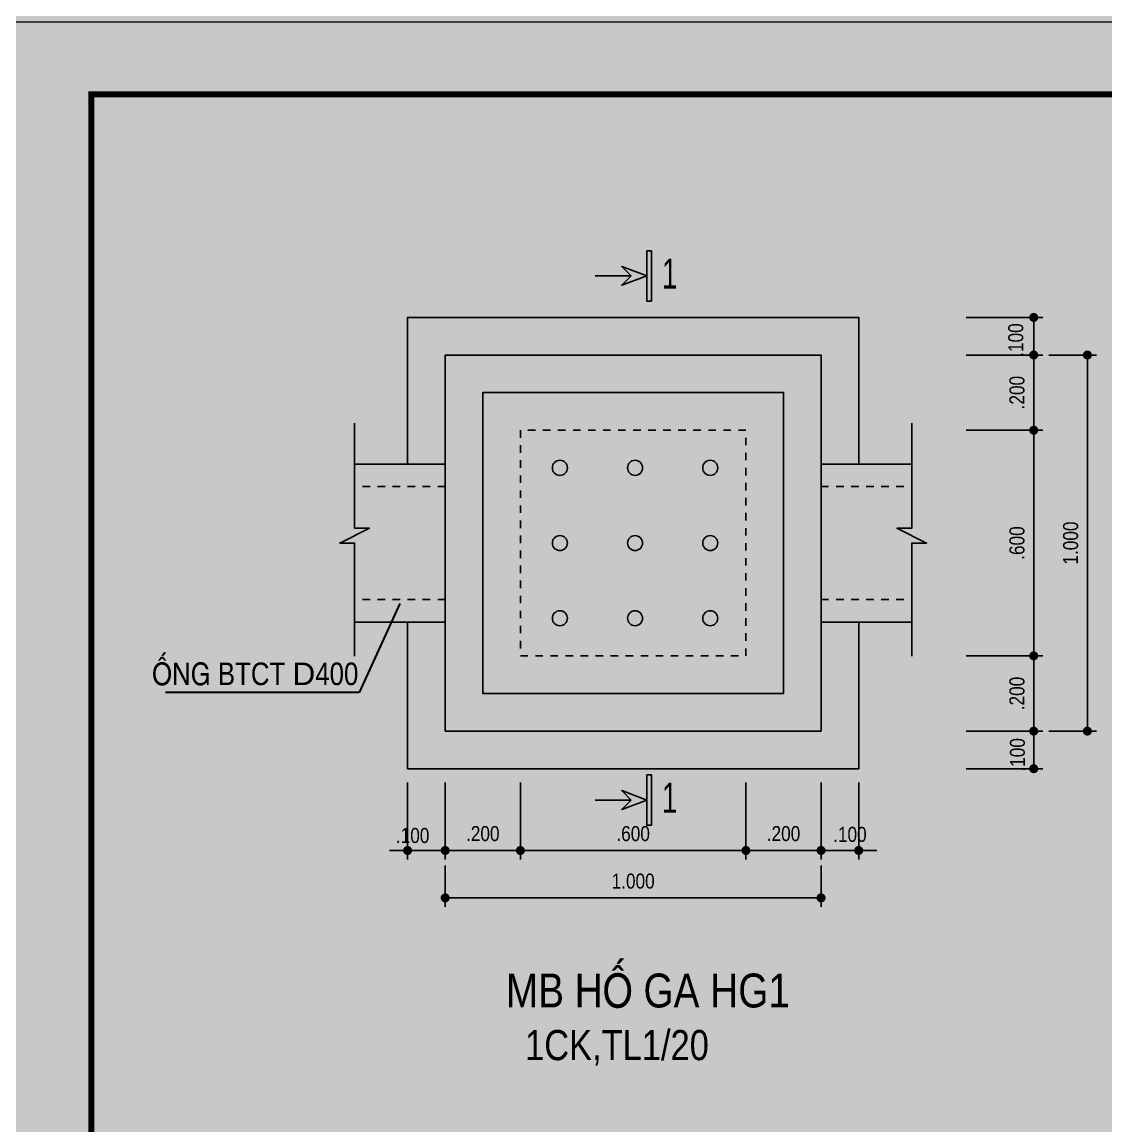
# Model space of a CAD drawing. Header units: millimetres. Extents: x -341 to 79, y 65 to 137.
# Drawn here: x -214.34 to -199.92, y 79.65 to 94.32 of the extents above; entities that cross this region are included whole.
import ezdxf

# ---------------------------------------------------------------- set-up
doc = ezdxf.new("R2010")
doc.units = ezdxf.units.MM
doc.header["$LTSCALE"] = 0.3
doc.header["$MEASUREMENT"] = 0
doc.linetypes.add('DASHED2', pattern=[0.375, 0.25, -0.125])
doc.layers.get('0').update_dxf_attribs({"linetype": 'CONTINUOUS', "lineweight": 13})
doc.layers.get('DEFPOINTS').update_dxf_attribs({"linetype": 'CONTINUOUS', "lineweight": 13})
for name, color, linetype in [('GIUONG44', 44, 'CONTINUOUS'), ('HACTH', 8, 'CONTINUOUS'), ('LAM', 30, 'CONTINUOUS'), ('LAYER 1', 1, 'CONTINUOUS'), ('LAYER1', 1, 'CONTINUOUS'), ('LAYER7', 7, 'CONTINUOUS'), ('LAYER8', 8, 'CONTINUOUS'), ('THEP-H', 1, 'CONTINUOUS')]:
    doc.layers.add(name, color=color, linetype=linetype)
doc.layers.add('KICH THUOC', color=1, linetype='CONTINUOUS', lineweight=9)
doc.layers.add('THOATNUOC', color=4, linetype='CONTINUOUS', lineweight=35)
doc.styles.add('HELVE-KT', font='VHELVCN.TTF')
doc.styles.add('NHIEN', font='VHELVCN.TTF', dxfattribs={"height": 0.2})
doc.styles.add('VNI-HELVE', font='VHELVCN.TTF', dxfattribs={"height": 0.2})
doc.styles.add('VNIHC2', font='VHELVCN.TTF', dxfattribs={"width": 0.8})
doc.dimstyles.new('1-20', dxfattribs={"dimtxt": 0.2, "dimasz": 0.12, "dimexe": 0.12, "dimexo": 0.2, "dimgap": 0.12, "dimtad": 1, "dimdec": 3, "dimlfac": 0.2, "dimzin": 4, "dimdsep": 46, "dimtxsty": 'HELVE-KT', "dimblk1": 'DOT', "dimblk2": 'DOT', "dimsah": 1, "dimcen": -0.18, "dimadec": 3, "dimazin": 0, "dimtfac": 1, "dimtdec": 3, "dimtmove": 2, "dimatfit": 3, "dimldrblk": 'DOT', "dimfxl": 0, "dimtolj": 1, "dimtzin": 4, "dimarcsym": 0})
doc.dimstyles.new('TL1-200', dxfattribs={"dimtxt": 200, "dimasz": 150, "dimexe": 200, "dimexo": 200, "dimgap": 100, "dimtad": 1, "dimtoh": 1, "dimdec": 0, "dimlfac": 2, "dimzin": 0, "dimdsep": 46, "dimtxsty": 'VNI-HELVE', "dimblk": 'ARCHTICK', "dimcen": 100, "dimdle": 200, "dimclrd": 8, "dimclre": 8, "dimclrt": 7, "dimadec": 0, "dimazin": 0, "dimtfac": 1, "dimtdec": 0, "dimtofl": 0, "dimtmove": 0, "dimatfit": 3, "dimldrblk": 'ARCHTICK', "dimfxl": 0, "dimtolj": 1, "dimtzin": 0, "dimlwd": -1, "dimlwe": -1, "dimarcsym": 0})

# ---------------------------------------------------------------- blocks, each defined once
blk = doc.blocks.new('_ArchTick')
at = {"layer": 'KICH THUOC', "color": 0, "const_width": 0.15}
blk.add_lwpolyline([(-0.5, -0.5), (0.5, 0.5)], dxfattribs=at)
blk = doc.blocks.new('_DOT')
at = {"color": 0, "linetype": 'ByBlock'}
blk.add_line((-0.5, 0), (-1, 0), dxfattribs=at)
at = {"color": 0, "linetype": 'ByBlock', "const_width": 0.5}
blk.add_lwpolyline([(-0.25, 0, 1), (0.25, 0, 1)], format="xyb", close=True, dxfattribs=at)
blk = doc.blocks.new('*D122')
at = {"layer": 'DEFPOINTS', "color": 0, "linetype": 'Continuous', "lineweight": -2, "ltscale": 0.08}
for p in [(-201.979, 84.897), (-200.88, 84.897), (-201.979, 84.397)]:
    blk.add_point(p, dxfattribs=at)
at = {"layer": 'LAYER 1', "color": 0, "linetype": 'Continuous', "lineweight": -2, "ltscale": 0.08}
for p, q in [((-201.779, 84.897), (-200.76, 84.897)), ((-200.88, 84.517), (-200.88, 84.777)), ((-201.779, 84.397), (-200.76, 84.397))]:
    blk.add_line(p, q, dxfattribs=at)
at = {"layer": 'LAYER 1', "color": 0, "linetype": 'Continuous', "lineweight": -2, "ltscale": 0.08, "xscale": 0.12, "yscale": 0.12, "zscale": 0.12}
for p, rotation in [((-200.88, 84.897), 90), ((-200.88, 84.397), 270)]:
    blk.add_blockref('_DOT', p, dxfattribs=dict(at, rotation=rotation))
at = {"layer": 'LAYER 1', "color": 0, "linetype": 'Continuous', "ltscale": 0.08, "insert": (-201.096, 84.581), "char_height": 0.2, "attachment_point": 5, "rotation": 90, "style": 'HELVE-KT'}
blk.add_mtext('\\A1;.100', dxfattribs=at)
blk = doc.blocks.new('*D123')
at = {"layer": 'DEFPOINTS', "color": 0, "linetype": 'Continuous', "lineweight": -2, "ltscale": 0.08}
for p in [(-201.979, 85.897), (-200.88, 85.897), (-201.979, 84.897)]:
    blk.add_point(p, dxfattribs=at)
at = {"layer": 'LAYER 1', "color": 0, "linetype": 'Continuous', "lineweight": -2, "ltscale": 0.08}
for p, q in [((-201.779, 85.897), (-200.76, 85.897)), ((-200.88, 85.017), (-200.88, 85.777)), ((-201.779, 84.897), (-200.76, 84.897))]:
    blk.add_line(p, q, dxfattribs=at)
at = {"layer": 'LAYER 1', "color": 0, "linetype": 'Continuous', "lineweight": -2, "ltscale": 0.08, "xscale": 0.12, "yscale": 0.12, "zscale": 0.12}
for p, rotation in [((-200.88, 85.897), 90), ((-200.88, 84.897), 270)]:
    blk.add_blockref('_DOT', p, dxfattribs=dict(at, rotation=rotation))
at = {"layer": 'LAYER 1', "color": 0, "linetype": 'Continuous', "ltscale": 0.08, "insert": (-201.102, 85.397), "char_height": 0.2, "attachment_point": 5, "rotation": 90, "style": 'HELVE-KT'}
blk.add_mtext('\\A1;.200', dxfattribs=at)
blk = doc.blocks.new('*D124')
at = {"layer": 'DEFPOINTS', "color": 0, "linetype": 'Continuous', "lineweight": -2, "ltscale": 0.08}
for p in [(-201.979, 88.897), (-200.88, 88.897), (-201.979, 85.897)]:
    blk.add_point(p, dxfattribs=at)
at = {"layer": 'LAYER 1', "color": 0, "linetype": 'Continuous', "lineweight": -2, "ltscale": 0.08}
for p, q in [((-201.779, 88.897), (-200.76, 88.897)), ((-200.88, 86.017), (-200.88, 88.777)), ((-201.779, 85.897), (-200.76, 85.897))]:
    blk.add_line(p, q, dxfattribs=at)
at = {"layer": 'LAYER 1', "color": 0, "linetype": 'Continuous', "lineweight": -2, "ltscale": 0.08, "xscale": 0.12, "yscale": 0.12, "zscale": 0.12}
for p, rotation in [((-200.88, 88.897), 90), ((-200.88, 85.897), 270)]:
    blk.add_blockref('_DOT', p, dxfattribs=dict(at, rotation=rotation))
at = {"layer": 'LAYER 1', "color": 0, "linetype": 'Continuous', "ltscale": 0.08, "insert": (-201.102, 87.397), "char_height": 0.2, "attachment_point": 5, "rotation": 90, "style": 'HELVE-KT'}
blk.add_mtext('\\A1;.600', dxfattribs=at)
blk = doc.blocks.new('*D125')
at = {"layer": 'DEFPOINTS', "color": 0, "linetype": 'Continuous', "lineweight": -2, "ltscale": 0.08}
for p in [(-201.979, 89.897), (-200.88, 89.897), (-201.979, 88.897)]:
    blk.add_point(p, dxfattribs=at)
at = {"layer": 'LAYER 1', "color": 0, "linetype": 'Continuous', "lineweight": -2, "ltscale": 0.08}
for p, q in [((-201.779, 89.897), (-200.76, 89.897)), ((-200.88, 89.017), (-200.88, 89.777)), ((-201.779, 88.897), (-200.76, 88.897))]:
    blk.add_line(p, q, dxfattribs=at)
at = {"layer": 'LAYER 1', "color": 0, "linetype": 'Continuous', "lineweight": -2, "ltscale": 0.08, "xscale": 0.12, "yscale": 0.12, "zscale": 0.12}
for p, rotation in [((-200.88, 89.897), 90), ((-200.88, 88.897), 270)]:
    blk.add_blockref('_DOT', p, dxfattribs=dict(at, rotation=rotation))
at = {"layer": 'LAYER 1', "color": 0, "linetype": 'Continuous', "ltscale": 0.08, "insert": (-201.102, 89.397), "char_height": 0.2, "attachment_point": 5, "rotation": 90, "style": 'HELVE-KT'}
blk.add_mtext('\\A1;.200', dxfattribs=at)
blk = doc.blocks.new('*D126')
at = {"layer": 'DEFPOINTS', "color": 0, "linetype": 'Continuous', "lineweight": -2, "ltscale": 0.08}
for p in [(-201.979, 90.397), (-200.88, 90.397), (-201.979, 89.897)]:
    blk.add_point(p, dxfattribs=at)
at = {"layer": 'LAYER 1', "color": 0, "linetype": 'Continuous', "lineweight": -2, "ltscale": 0.08}
for p, q in [((-201.779, 90.397), (-200.76, 90.397)), ((-200.88, 90.017), (-200.88, 90.277)), ((-201.779, 89.897), (-200.76, 89.897))]:
    blk.add_line(p, q, dxfattribs=at)
at = {"layer": 'LAYER 1', "color": 0, "linetype": 'Continuous', "lineweight": -2, "ltscale": 0.08, "xscale": 0.12, "yscale": 0.12, "zscale": 0.12}
for p, rotation in [((-200.88, 90.397), 90), ((-200.88, 89.897), 270)]:
    blk.add_blockref('_DOT', p, dxfattribs=dict(at, rotation=rotation))
at = {"layer": 'LAYER 1', "color": 0, "linetype": 'Continuous', "ltscale": 0.08, "insert": (-201.118, 90.096), "char_height": 0.2, "attachment_point": 5, "rotation": 90, "style": 'HELVE-KT'}
blk.add_mtext('\\A1;.100', dxfattribs=at)
blk = doc.blocks.new('*D127')
at = {"layer": 'DEFPOINTS', "color": 0, "linetype": 'Continuous', "lineweight": -2, "ltscale": 0.08}
for p in [(-200.88, 89.897), (-200.166, 89.897), (-200.88, 84.897)]:
    blk.add_point(p, dxfattribs=at)
at = {"layer": 'LAYER 1', "color": 0, "linetype": 'Continuous', "lineweight": -2, "ltscale": 0.08}
for p, q in [((-200.68, 89.897), (-200.046, 89.897)), ((-200.166, 85.017), (-200.166, 89.777)), ((-200.68, 84.897), (-200.046, 84.897))]:
    blk.add_line(p, q, dxfattribs=at)
at = {"layer": 'LAYER 1', "color": 0, "linetype": 'Continuous', "lineweight": -2, "ltscale": 0.08, "xscale": 0.12, "yscale": 0.12, "zscale": 0.12}
for p, rotation in [((-200.166, 89.897), 90), ((-200.166, 84.897), 270)]:
    blk.add_blockref('_DOT', p, dxfattribs=dict(at, rotation=rotation))
at = {"layer": 'LAYER 1', "color": 0, "linetype": 'Continuous', "ltscale": 0.08, "insert": (-200.388, 87.397), "char_height": 0.2, "attachment_point": 5, "rotation": 90, "style": 'HELVE-KT'}
blk.add_mtext('\\A1;1.000', dxfattribs=at)
blk = doc.blocks.new('*D143')
at = {"layer": 'DEFPOINTS', "color": 0, "linetype": 'Continuous', "lineweight": -2, "ltscale": 0.08}
for p in [(-203.708, 84.412), (-203.208, 84.412), (-203.708, 83.31)]:
    blk.add_point(p, dxfattribs=at)
at = {"layer": 'LAYER 1', "color": 0, "linetype": 'Continuous', "lineweight": -2, "ltscale": 0.08}
for p, q in [((-203.708, 84.212), (-203.708, 83.19)), ((-203.208, 84.212), (-203.208, 83.19)), ((-203.828, 83.31), (-203.948, 83.31)), ((-203.208, 83.31), (-203.708, 83.31)), ((-203.088, 83.31), (-202.968, 83.31))]:
    blk.add_line(p, q, dxfattribs=at)
at = {"layer": 'LAYER 1', "color": 0, "linetype": 'Continuous', "lineweight": -2, "ltscale": 0.08, "xscale": 0.12, "yscale": 0.12, "zscale": 0.12}
blk.add_blockref('_DOT', (-203.708, 83.31), dxfattribs=at)
at = {"layer": 'LAYER 1', "color": 0, "linetype": 'Continuous', "lineweight": -2, "ltscale": 0.08, "xscale": 0.12, "yscale": 0.12, "zscale": 0.12, "rotation": 180}
blk.add_blockref('_DOT', (-203.208, 83.31), dxfattribs=at)
at = {"layer": 'LAYER 1', "color": 0, "linetype": 'Continuous', "ltscale": 0.08, "insert": (-203.325, 83.523), "char_height": 0.2, "attachment_point": 5, "style": 'HELVE-KT'}
blk.add_mtext('\\A1;.100', dxfattribs=at)
blk = doc.blocks.new('*D144')
at = {"layer": 'DEFPOINTS', "color": 0, "linetype": 'Continuous', "lineweight": -2, "ltscale": 0.08}
for p in [(-204.708, 84.412), (-203.708, 84.412), (-204.708, 83.31)]:
    blk.add_point(p, dxfattribs=at)
at = {"layer": 'LAYER 1', "color": 0, "linetype": 'Continuous', "lineweight": -2, "ltscale": 0.08}
for p, q in [((-204.708, 84.212), (-204.708, 83.19)), ((-203.708, 84.212), (-203.708, 83.19)), ((-203.828, 83.31), (-204.588, 83.31))]:
    blk.add_line(p, q, dxfattribs=at)
at = {"layer": 'LAYER 1', "color": 0, "linetype": 'Continuous', "lineweight": -2, "ltscale": 0.08, "xscale": 0.12, "yscale": 0.12, "zscale": 0.12, "rotation": 180}
blk.add_blockref('_DOT', (-204.708, 83.31), dxfattribs=at)
at = {"layer": 'LAYER 1', "color": 0, "linetype": 'Continuous', "lineweight": -2, "ltscale": 0.08, "xscale": 0.12, "yscale": 0.12, "zscale": 0.12}
blk.add_blockref('_DOT', (-203.708, 83.31), dxfattribs=at)
at = {"layer": 'LAYER 1', "color": 0, "linetype": 'Continuous', "ltscale": 0.08, "insert": (-204.208, 83.533), "char_height": 0.2, "attachment_point": 5, "style": 'HELVE-KT'}
blk.add_mtext('\\A1;.200', dxfattribs=at)
blk = doc.blocks.new('*D145')
at = {"layer": 'DEFPOINTS', "color": 0, "linetype": 'Continuous', "lineweight": -2, "ltscale": 0.08}
for p in [(-207.708, 84.412), (-204.708, 84.412), (-207.708, 83.31)]:
    blk.add_point(p, dxfattribs=at)
at = {"layer": 'LAYER 1', "color": 0, "linetype": 'Continuous', "lineweight": -2, "ltscale": 0.08}
for p, q in [((-207.708, 84.212), (-207.708, 83.19)), ((-204.708, 84.212), (-204.708, 83.19)), ((-204.828, 83.31), (-207.588, 83.31))]:
    blk.add_line(p, q, dxfattribs=at)
at = {"layer": 'LAYER 1', "color": 0, "linetype": 'Continuous', "lineweight": -2, "ltscale": 0.08, "xscale": 0.12, "yscale": 0.12, "zscale": 0.12, "rotation": 180}
blk.add_blockref('_DOT', (-207.708, 83.31), dxfattribs=at)
at = {"layer": 'LAYER 1', "color": 0, "linetype": 'Continuous', "lineweight": -2, "ltscale": 0.08, "xscale": 0.12, "yscale": 0.12, "zscale": 0.12}
blk.add_blockref('_DOT', (-204.708, 83.31), dxfattribs=at)
at = {"layer": 'LAYER 1', "color": 0, "linetype": 'Continuous', "ltscale": 0.08, "insert": (-206.208, 83.533), "char_height": 0.2, "attachment_point": 5, "style": 'HELVE-KT'}
blk.add_mtext('\\A1;.600', dxfattribs=at)
blk = doc.blocks.new('*D146')
at = {"layer": 'DEFPOINTS', "color": 0, "linetype": 'Continuous', "lineweight": -2, "ltscale": 0.08}
for p in [(-208.708, 84.412), (-207.708, 84.412), (-208.708, 83.31)]:
    blk.add_point(p, dxfattribs=at)
at = {"layer": 'LAYER 1', "color": 0, "linetype": 'Continuous', "lineweight": -2, "ltscale": 0.08}
for p, q in [((-208.708, 84.212), (-208.708, 83.19)), ((-207.708, 84.212), (-207.708, 83.19)), ((-207.828, 83.31), (-208.588, 83.31))]:
    blk.add_line(p, q, dxfattribs=at)
at = {"layer": 'LAYER 1', "color": 0, "linetype": 'Continuous', "lineweight": -2, "ltscale": 0.08, "xscale": 0.12, "yscale": 0.12, "zscale": 0.12, "rotation": 180}
blk.add_blockref('_DOT', (-208.708, 83.31), dxfattribs=at)
at = {"layer": 'LAYER 1', "color": 0, "linetype": 'Continuous', "lineweight": -2, "ltscale": 0.08, "xscale": 0.12, "yscale": 0.12, "zscale": 0.12}
blk.add_blockref('_DOT', (-207.708, 83.31), dxfattribs=at)
at = {"layer": 'LAYER 1', "color": 0, "linetype": 'Continuous', "ltscale": 0.08, "insert": (-208.208, 83.533), "char_height": 0.2, "attachment_point": 5, "style": 'HELVE-KT'}
blk.add_mtext('\\A1;.200', dxfattribs=at)
blk = doc.blocks.new('*D147')
at = {"layer": 'DEFPOINTS', "color": 0, "linetype": 'Continuous', "lineweight": -2, "ltscale": 0.08}
for p in [(-209.208, 84.412), (-208.708, 84.412), (-209.208, 83.31)]:
    blk.add_point(p, dxfattribs=at)
at = {"layer": 'LAYER 1', "color": 0, "linetype": 'Continuous', "lineweight": -2, "ltscale": 0.08}
for p, q in [((-209.208, 84.212), (-209.208, 83.19)), ((-208.708, 84.212), (-208.708, 83.19)), ((-209.328, 83.31), (-209.448, 83.31)), ((-208.708, 83.31), (-209.208, 83.31)), ((-208.588, 83.31), (-208.468, 83.31))]:
    blk.add_line(p, q, dxfattribs=at)
at = {"layer": 'LAYER 1', "color": 0, "linetype": 'Continuous', "lineweight": -2, "ltscale": 0.08, "xscale": 0.12, "yscale": 0.12, "zscale": 0.12}
blk.add_blockref('_DOT', (-209.208, 83.31), dxfattribs=at)
at = {"layer": 'LAYER 1', "color": 0, "linetype": 'Continuous', "lineweight": -2, "ltscale": 0.08, "xscale": 0.12, "yscale": 0.12, "zscale": 0.12, "rotation": 180}
blk.add_blockref('_DOT', (-208.708, 83.31), dxfattribs=at)
at = {"layer": 'LAYER 1', "color": 0, "linetype": 'Continuous', "ltscale": 0.08, "insert": (-209.141, 83.508), "char_height": 0.2, "attachment_point": 5, "style": 'HELVE-KT'}
blk.add_mtext('\\A1;.100', dxfattribs=at)
blk = doc.blocks.new('*D148')
at = {"layer": 'DEFPOINTS', "color": 0, "linetype": 'Continuous', "lineweight": -2, "ltscale": 0.08}
for p in [(-208.708, 83.31), (-203.708, 83.31), (-208.708, 82.68)]:
    blk.add_point(p, dxfattribs=at)
at = {"layer": 'LAYER 1', "color": 0, "linetype": 'Continuous', "lineweight": -2, "ltscale": 0.08}
for p, q in [((-208.708, 83.11), (-208.708, 82.56)), ((-203.708, 83.11), (-203.708, 82.56)), ((-203.828, 82.68), (-208.588, 82.68))]:
    blk.add_line(p, q, dxfattribs=at)
at = {"layer": 'LAYER 1', "color": 0, "linetype": 'Continuous', "lineweight": -2, "ltscale": 0.08, "xscale": 0.12, "yscale": 0.12, "zscale": 0.12, "rotation": 180}
blk.add_blockref('_DOT', (-208.708, 82.68), dxfattribs=at)
at = {"layer": 'LAYER 1', "color": 0, "linetype": 'Continuous', "lineweight": -2, "ltscale": 0.08, "xscale": 0.12, "yscale": 0.12, "zscale": 0.12}
blk.add_blockref('_DOT', (-203.708, 82.68), dxfattribs=at)
at = {"layer": 'LAYER 1', "color": 0, "linetype": 'Continuous', "ltscale": 0.08, "insert": (-206.208, 82.902), "char_height": 0.2, "attachment_point": 5, "style": 'HELVE-KT'}
blk.add_mtext('\\A1;1.000', dxfattribs=at)

msp = doc.modelspace()

# ---------------------------------------------------------------- hatches: boundary and pattern name
at = {"layer": 'LAYER7', "linetype": 'Continuous', "ltscale": 0.08}
for points in [[(-206.027, 90.9488), (-206.3597, 91.0731), (-206.2333, 90.9488), (-206.3597, 90.8246)], [(-206.027, 83.981), (-206.3597, 84.1053), (-206.2333, 83.981), (-206.3597, 83.8568)]]:
    msp.add_hatch(color=256, dxfattribs=at).paths.add_polyline_path(points)

# ---------------------------------------------------------------- linework, layer by layer
at = {"layer": 'DEFPOINTS', "linetype": 'Continuous', "ltscale": 0.08}
msp.add_lwpolyline([(-215.2157, 64.6235), (-173.2157, 64.6235), (-173.2157, 94.3235), (-215.2157, 94.3235)], close=True, dxfattribs=at)
at = {"layer": 'GIUONG44', "linetype": 'Continuous', "ltscale": 0.08}
for points in [[(-203.2075, 88.4473), (-203.2075, 90.3973), (-209.2075, 90.3973), (-209.2075, 88.4473)], [(-209.9126, 88.9911), (-209.9126, 87.5944), (-209.7149, 87.5944), (-210.1103, 87.3967), (-209.9126, 87.3967), (-209.9126, 85.8913)], [(-202.5024, 88.9911), (-202.5024, 87.5944), (-202.7001, 87.5944), (-202.3048, 87.3967), (-202.5024, 87.3967), (-202.5024, 85.8913)], [(-203.2075, 86.3473), (-203.2075, 84.3973), (-209.2075, 84.3973), (-209.2075, 86.3473)]]:
    msp.add_lwpolyline(points, dxfattribs=at)
at = {"layer": 'HACTH', "linetype": 'DASHED2', "ltscale": 0.2}
msp.add_lwpolyline([(-207.7075, 85.8973), (-204.7075, 85.8973), (-204.7075, 88.8973), (-207.7075, 88.8973)], close=True, dxfattribs=at)
at = {"layer": 'HACTH', "ltscale": 0.05}
for points in [[(-208.7075, 88.4473), (-209.9126, 88.4473)], [(-203.7075, 88.4473), (-202.5024, 88.4473)], [(-208.7075, 86.3473), (-209.9126, 86.3473)], [(-203.7075, 86.3473), (-202.5024, 86.3473)]]:
    msp.add_lwpolyline(points, dxfattribs=at)
at = {"layer": 'HACTH', "linetype": 'DASHED2', "ltscale": 0.2}
for points in [[(-208.7075, 88.1473), (-209.9126, 88.1473)], [(-203.7075, 88.1473), (-202.5024, 88.1473)], [(-208.7075, 86.6473), (-209.9126, 86.6473)], [(-203.7075, 86.6473), (-202.5024, 86.6473)]]:
    msp.add_lwpolyline(points, dxfattribs=at)
at = {"layer": 'LAM', "linetype": 'Continuous', "ltscale": 0.08}
msp.add_lwpolyline([(-207.7075, 84.8973), (-203.7075, 84.8973), (-203.7075, 89.8973), (-208.7075, 89.8973), (-208.7075, 84.8973), (-207.7075, 84.8973)], dxfattribs=at)
msp.add_lwpolyline([(-207.2075, 85.3973), (-204.2075, 85.3973), (-204.2075, 89.3973), (-208.2075, 89.3973), (-208.2075, 85.3973)], close=True, dxfattribs=at)
at = {"layer": 'LAYER7', "linetype": 'Continuous', "const_width": 0.08}
msp.add_lwpolyline([(-174.2157, 93.3609), (-213.4157, 93.3609), (-213.4157, 65.586), (-174.2157, 65.586)], close=True, dxfattribs=at)
at = {"layer": 'LAYER8', "linetype": 'Continuous', "ltscale": 0.08}
for points in [[(-206.027, 90.9488), (-206.3597, 91.0731), (-206.2333, 90.9488)], [(-206.2333, 90.9488), (-206.7118, 90.9488)], [(-206.027, 90.9488), (-206.3597, 90.8246), (-206.2333, 90.9488)], [(-206.027, 83.981), (-206.3597, 84.1053), (-206.2333, 83.981)], [(-206.2333, 83.981), (-206.7118, 83.981)], [(-206.027, 83.981), (-206.3597, 83.8568), (-206.2333, 83.981)]]:
    msp.add_lwpolyline(points, dxfattribs=at)
for centre in [(-207.1824, 88.3973), (-206.1824, 88.3973), (-205.1824, 88.3973), (-207.1824, 87.3973), (-206.1824, 87.3973), (-205.1824, 87.3973), (-207.1824, 86.3973), (-206.1824, 86.3973), (-205.1824, 86.3973)]:
    msp.add_circle(centre, 0.1, dxfattribs=at)
at = {"layer": 'THEP-H', "linetype": 'Continuous', "ltscale": 0.08}
for points in [[(-206.027, 91.2836), (-206.027, 90.6141), (-205.9647, 90.6141), (-205.9647, 91.2836)], [(-206.027, 84.3158), (-206.027, 83.6463), (-205.9647, 83.6463), (-205.9647, 84.3158)]]:
    msp.add_lwpolyline(points, close=True, dxfattribs=at)
for points in [[(-206.027, 91.2836), (-205.9647, 91.2836), (-206.027, 90.6141), (-205.9647, 90.6141)], [(-206.027, 84.3158), (-205.9647, 84.3158), (-206.027, 83.6463), (-205.9647, 83.6463)]]:
    msp.add_solid(points, dxfattribs=at)

# ---------------------------------------------------------------- texts
at = {"layer": 'LAYER1', "ltscale": 200, "insert": (-212.607, 85.8086), "char_height": 0.3, "width": 3.121902, "attachment_point": 1, "style": 'NHIEN'}
msp.add_mtext('OÁNG BTCT {\\fVNI-Helve|b0|i0|c0|p2;D}400', dxfattribs=at)
at = {"layer": 'LAYER1', "linetype": 'Continuous', "ltscale": 0.08, "insert": (-207.9006, 81.6731), "char_height": 0.6, "width": 7.57073, "attachment_point": 1, "style": 'VNIHC2'}
msp.add_mtext('{\\H0.75x;\\W1;MB HOÁ GA HG1\\H0.8889x;   \\P  1CK,TL1/20}', dxfattribs=at)
at = {"layer": 'THEP-H', "linetype": 'Continuous', "ltscale": 0.08, "char_height": 0.4, "width": 8.342857, "attachment_point": 1, "style": 'VNIHC2'}
for insert in [(-205.8244, 91.1784), (-205.8244, 84.2106)]:
    msp.add_mtext('1', dxfattribs=dict(at, insert=insert))

# ---------------------------------------------------------------- dimensions: what is measured, and where the dimension line sits
at = {"layer": 'LAYER 1', "linetype": 'Continuous', "ltscale": 0.08}
for base, p1, p2, angle, picture, middle in [((-200.8804, 90.3973), (-201.9786, 89.8973), (-201.9786, 90.3973), 90, '*D126', (-201.118, 90.0959)), ((-200.8804, 84.8973), (-201.9786, 84.3973), (-201.9786, 84.8973), 90, '*D122', (-201.0959, 84.5812)), ((-209.2075, 83.3104), (-208.7075, 84.4122), (-209.2075, 84.4122), 180, '*D147', (-209.1406, 83.5078)), ((-203.7075, 83.3104), (-203.2075, 84.4122), (-203.7075, 84.4122), 180, '*D143', (-203.3254, 83.5235))]:
    dim = msp.add_linear_dim(base=base, p1=p1, p2=p2, angle=angle, dimstyle='1-20', dxfattribs=at)
    dim.commit()
    dim.dimension.update_dxf_attribs({"geometry": picture, "text_midpoint": middle, "dimtype": 160})
for base, p1, p2, angle, picture, middle in [((-200.8804, 89.8973), (-201.9786, 88.8973), (-201.9786, 89.8973), 90, '*D125', (-201.1025, 89.3973)), ((-200.1663, 89.8973), (-200.8804, 84.8973), (-200.8804, 89.8973), 90, '*D127', (-200.3885, 87.3973)), ((-200.8804, 88.8973), (-201.9786, 85.8973), (-201.9786, 88.8973), 90, '*D124', (-201.1025, 87.3973)), ((-200.8804, 85.8973), (-201.9786, 84.8973), (-201.9786, 85.8973), 90, '*D123', (-201.1025, 85.3973)), ((-208.7075, 83.3104), (-207.7075, 84.4122), (-208.7075, 84.4122), 180, '*D146', (-208.2075, 83.5326)), ((-207.7075, 83.3104), (-204.7075, 84.4122), (-207.7075, 84.4122), 180, '*D145', (-206.2075, 83.5326)), ((-204.7075, 83.3104), (-203.7075, 84.4122), (-204.7075, 84.4122), 180, '*D144', (-204.2075, 83.5326)), ((-208.7075, 82.6801), (-203.7075, 83.3104), (-208.7075, 83.3104), 180, '*D148', (-206.2075, 82.9023))]:
    dim = msp.add_linear_dim(base=base, p1=p1, p2=p2, angle=angle, dimstyle='1-20', dxfattribs=at)
    dim.commit()
    dim.dimension.update_dxf_attribs({"geometry": picture, "text_midpoint": middle})

# ---------------------------------------------------------------- leaders
at = {"layer": 'THOATNUOC', "ltscale": 200}
msp.add_leader([(-209.31, 86.5945), (-209.8537, 85.4121), (-212.4282, 85.4121)], dimstyle='TL1-200', override={"dimtad": 0, "dimldrblk": 'DOT'}, dxfattribs=at)

doc.saveas('drawing.dxf')
